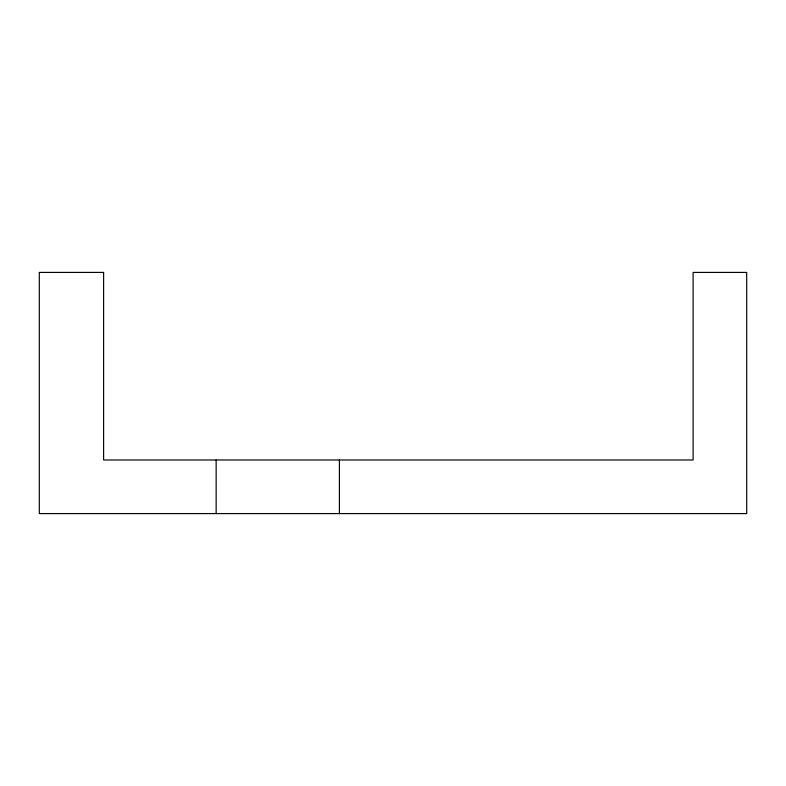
<?xml version="1.0" encoding="UTF-8"?>
<svg xmlns="http://www.w3.org/2000/svg" width="786" height="786" viewBox="0 0 786 786"><rect width="100%" height="100%" fill="white"/><g stroke="black" fill="none" stroke-linecap="round" stroke-linejoin="round"><path stroke-width="1.18" d="M339.405 459.987L339.405 513.582M216.15 459.987L216.15 513.582M103.605 272.418L39.3 272.418L39.3 513.582L746.7 513.582L746.7 272.418L693.105 272.418L693.105 459.987L103.605 459.987L103.605 272.418"/></g></svg>
